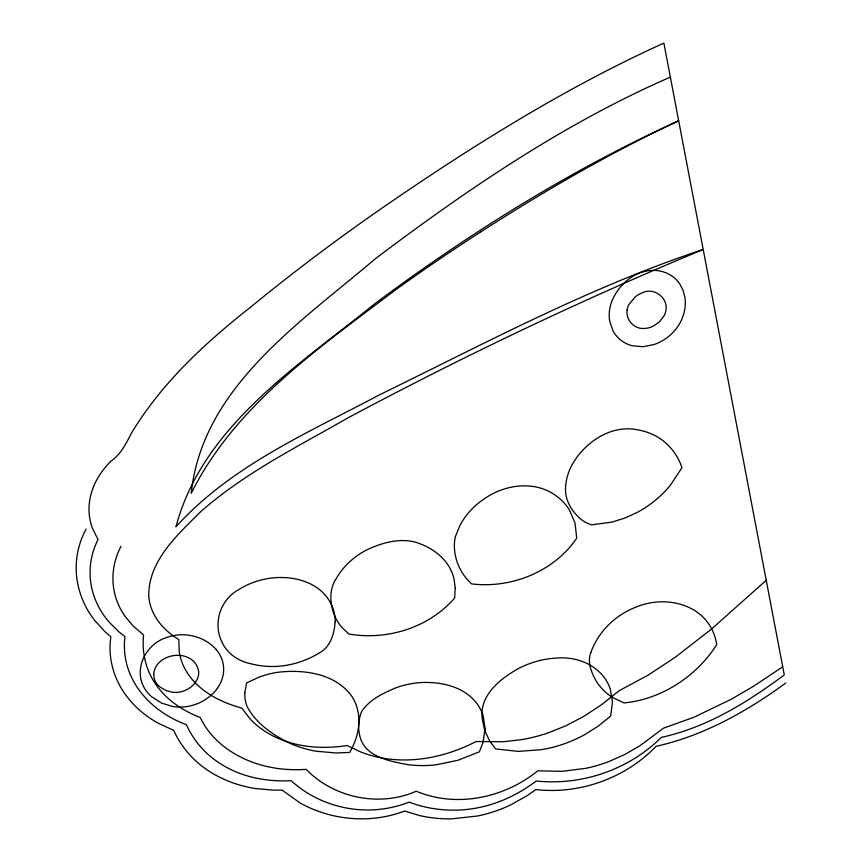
<?xml version="1.0" encoding="UTF-8"?>
<svg xmlns="http://www.w3.org/2000/svg" width="862" height="862" viewBox="0 0 862 862"><rect width="100%" height="100%" fill="white"/><g stroke="black" fill="none" stroke-linecap="round" stroke-linejoin="round"><path stroke-width="1.29" d="M86.081 529.096C76.459 546.637 73.733 567.681 78.474 587.097A111.058 96.372 -4.3 0 0 94.572 620.284L104.927 631.63L110.886 636.749C108.289 653.267 111.64 670.431 119.516 685.107A112.933 95.52 -7.3 0 0 157.886 723.046L173.661 730.351C179.102 742.43 187.151 753.237 197.032 762.04A117.631 97.74 -10.7 0 0 255.842 788.59L273.179 790.142L282.089 790.098L300.051 802.899A129.386 106.285 -15 0 0 321.461 812.37C348.28 821.27 378.138 821.163 404.601 811.023L419.428 815.517A122.63 99.733 -18.7 0 0 451.817 818.846L477.376 816.034A116.639 94.691 -18.6 0 0 511.425 804.548L527.856 795.206L535.808 789.57C579.835 794.548 625.349 778.224 656.111 746.32C703.607 735.739 746.815 711.484 785.81 683.006M217.45 688.275C209.725 698.91 197.204 705.687 184.166 706.883A38.553 32.185 -5.5 0 1 172.637 706.474L161.506 703.069L151.496 696.615A42.109 35.191 -5.5 0 1 142.801 684.913C134.795 666.897 146.465 644.991 164.297 638.365A39.458 33.015 -5.4 0 1 179.856 634.831C193.131 634.163 206.858 639.173 215.834 649.151M766.232 580.298L711.107 629.4L675.205 657.297L647.793 675.323L619.325 690.624L601.525 704.717L583.843 716.344L566.194 725.653L548.512 732.775A146.109 122.275 -22.5 0 1 521.779 739.596L503.72 741.729L476.104 741.535C452.41 753.765 425.753 760.941 398.966 759.853A114.765 95.714 -17.2 0 1 360.747 751.998L347.106 745.511C319.5 749.865 289.632 746.901 265.604 731.741A95.068 79.692 -12.7 0 1 249.958 718.736L241.726 708.025C218.657 701.873 195.114 689.331 184.069 667.145A73.442 62.215 -8.8 0 1 179.167 651.069L178.811 639.561C168.133 633.042 158.608 624.088 153.167 612.666A63.616 54.812 -6.1 0 1 148.792 596.827C147.704 561.237 177.755 534.548 200.965 511.446C245.099 472.645 298.263 446.408 348.894 417.359C464.23 355.834 582.421 299.513 703.198 249.474C590.513 286.712 485.597 343.065 379.269 394.958C308.187 432.735 230.887 465.879 175.945 526.822C202.732 425.688 298.575 365.747 374.959 303.575C469.865 232.966 570.838 169.771 678.674 120.799C610.091 152.8 544.536 190.933 480.899 231.803M782.728 666.843L753.28 686.4L731.062 699.362L693.738 717.346L663.578 728.142L640.078 745.652L624.562 754.584L609.078 761.491A123.762 100.746 -24 0 1 585.729 768.344L562.035 771.328L537.748 770.811C504.281 797.996 456.666 808.147 416.249 791.219C379.528 807.414 333.982 798.061 306.139 769.346A115.993 97.061 -11.6 0 1 257.167 763.829C240.272 758.388 224.411 749.1 212.483 735.825A105.056 87.687 -11.3 0 1 200.232 717.518C184.522 711.452 169.792 702.077 159.136 688.878A95.499 80.856 -8.1 0 1 149.148 672.479C144.019 660.734 142.219 647.664 143.588 634.938L133.093 625.974L124.785 615.974A85.812 74.24 -5.1 0 1 113.019 581.872L112.965 575.881A88.549 76.632 -5.3 0 1 120.992 546.325M670.356 77.127C564.157 123.395 467.678 189.166 375.476 258.622C301.064 322.151 202.268 387.092 191.235 493.236C235.121 405.496 318.8 347.914 394.979 290.332A1276.46 819.514 -27.8 0 1 480.899 231.803M108.461 621.383L118.891 631.846L124.958 636.598A101.867 86.178 -7.5 0 0 128.621 670.259C137.877 696.377 161.054 715.288 186.461 724.78C191.547 736.234 199.154 746.47 208.496 754.789A109.366 90.963 -10.9 0 0 249.237 776.436C262.888 780.153 277.111 781.457 291.227 780.692C313.93 801.671 345.619 812.026 376.338 809.644A94.809 77.332 -14.9 0 0 400.959 804.989L409.202 802.156C426.334 808.653 444.889 811.185 463.142 809.795A107.567 87.342 -18.8 0 0 487.655 805.464C505.251 800.55 521.704 792.006 536.25 781.004C581.796 785.821 628.818 769.755 661.348 737.366C706.905 727.485 747.3 702.411 784.269 674.946L663.869 43.1C565.127 87.859 472.969 145.559 383.795 206.869A1374.459 879.305 -27.7 0 0 251.984 306.01C206.072 342.095 161.97 382.469 131.595 432.918C125.895 443.628 120.939 454.479 110.573 461.439C105.972 466.18 101.835 471.374 98.365 477.009C92.223 487.278 88.603 499.184 89.023 511.209A69.973 61.773 -1.2 0 0 92.503 528.46L98.031 539.569C90.952 553.372 88.463 569.426 91.092 584.716A97.956 84.885 -4.4 0 0 108.483 621.373M215.888 649.108A42.55 35.568 -5.4 0 1 217.386 688.242M244.765 693.156L244.948 698.026A44.921 37.335 -10.9 0 0 247.459 707.249C256.941 724.511 274.569 736.213 292.089 744.251A107.448 90.111 -13.7 0 0 316.246 751.233L335.921 752.979L349.703 752.44C357.234 739.327 361.415 723.401 357.277 708.489A64.844 53.239 -11.2 0 0 351.976 696.561C335.792 673.351 302.961 668.955 276.724 672.446A77.063 63.023 -10.8 0 0 258.298 677.457L246.607 682.941L244.765 693.156M455.233 587.733L454.63 597.969A98.203 85.607 -16.7 0 1 426.733 620.694C403.33 633.872 375.369 638.58 348.905 634.012L341.934 627.428A57.926 49.651 -16.6 0 1 335.307 617.311C330.049 605.329 328.476 590.448 335.997 579.038A70.221 59.984 -17.1 0 1 365.908 550.344C380.929 542.985 398.794 537.813 415.355 542.133C428.349 546.217 440.762 553.749 448.272 565.375A59.112 50.653 -17.1 0 1 453.854 578.187L455.233 587.733M565.655 486.297C564.19 499.001 571.484 511.241 580.902 519.236A44.533 38.025 -31 0 0 586.763 522.932L591.224 524.839L611.955 522.124L625.284 517.933L638.009 512.006A96.684 83.851 -32.7 0 0 670.377 485.252L681.971 467.667C677.284 453.477 666.94 441.182 653.364 434.771A67.064 57.14 -31.2 0 0 638.613 430.03C611.19 423.792 583.94 442.54 571.377 466.04A58.401 49.802 -31.6 0 0 565.655 486.297M153.738 673.61L154.19 678.62L155.451 681.767A19.707 16.443 -5.1 0 0 160.192 687.154L165.676 690.365L171.764 692.143A20.559 17.154 -5.2 0 0 180.083 691.981C188.121 690.397 195.782 684.708 198.174 676.659A20.559 17.165 -5.3 0 0 198.335 669.677C193.573 652.092 168.726 651.327 158.005 663.772A22.046 18.404 -5.2 0 0 153.727 673.61M612.473 701.916L610.684 716.042L598.206 726.149L584.835 734.586A112.189 92.299 -22.7 0 1 541.11 749.714L518.288 751.384L495.618 748.938L489.788 741.223L485.532 732.312A81.448 65.652 -22.7 0 1 483 722.582C476.718 697.412 499.238 679.062 518.902 668.33A75.684 60.749 -22 0 1 557.208 658.051C573.402 656.812 590.341 661.962 601.471 674.149A62.872 50.642 -22.2 0 1 610.253 688.932L612.473 701.916M485.112 728.649L483.032 742.354L479.401 751.772L458.013 760.252L436.441 764.766A102.179 84.551 -17.9 0 1 408.103 764.669C389.646 761.2 363.495 756.836 359.551 734.693A54.759 44.716 -16.5 0 1 361.501 711.775C369.13 699.718 383.579 692.908 396.542 687.564A72.731 58.896 -16.5 0 1 421.798 682.521C442.055 681.713 464.952 686.852 477.376 704.243A60.728 49.306 -16.9 0 1 483.205 715.805L485.112 728.649M335.156 621.987C334.327 633.161 330.717 646.231 320.513 652.211C308.424 659.829 294.61 664.71 280.387 666.111A74.466 63.982 -10 0 1 251.057 663.794C238.645 661.251 227.299 653.902 221.987 642.115A52.614 44.878 -9.7 0 1 218.118 627.751C216.976 612.16 225.133 596.741 239.097 589.436A66.072 56.116 -10.1 0 1 260.583 580.148C287.294 572.864 323.476 579.943 333.217 609.251A52.248 44.544 -10.5 0 1 335.156 621.987M627.148 309.857C625.467 319.576 634.001 329.252 643.936 328.454A20.871 18.328 -41.7 0 0 653.03 326.31L659.419 321.892L664.246 315.557A17.294 15.171 -41.8 0 0 665.927 310.385C668.395 297.724 653.838 286.971 642.352 292.811A23.673 20.774 -41.5 0 0 635.24 296.851L628.786 304.652A17.294 15.204 -41.6 0 0 627.148 309.857M455.362 536.724C451.634 553.555 458.724 572.605 471.697 583.908C504.141 587.798 538.168 577.271 562.218 555.02A93.107 81.114 -25.3 0 0 576.721 538.157L574.986 522.846L569.179 509.517A62.473 53.595 -24.7 0 0 559.621 498.602C537.791 479.412 504.916 483.539 482.731 499.906A67.775 58.023 -24.8 0 0 459.597 526.154L455.362 536.724M590.815 652.62C586.882 662.749 591.849 673.922 597.183 682.629A74.897 60.394 -27.6 0 0 613.41 697.908L624.023 702.918A97.363 79.616 -27.1 0 0 644.636 698.985C674.192 690.365 700.224 670.55 716.753 644.604C715.137 634.098 710.299 624.023 702.562 616.653A67.592 54.349 -26.8 0 0 691.346 608.647C674.224 599.726 653.482 599.844 635.8 607.16A65.663 52.808 -26.9 0 0 614.541 619.487C603.853 628.139 595.394 639.615 590.815 652.62M683.426 314.975L682.122 318.584A40.697 35.751 -41.8 0 1 676.11 328.831A42.238 37.12 -41.8 0 1 653.978 344.563L643.084 346.718L632.385 345.77A37.648 33.068 -41.5 0 1 625.715 343.281A38.23 33.586 -41.6 0 1 613.173 331.18L609.725 321.321A40.342 35.417 -41.7 0 1 612.699 299.2C619.336 284.966 632.46 272.974 648.386 270.722A37.378 32.821 -42 0 1 662.512 271.616L665.873 272.769A39.663 34.836 -41.9 0 1 672.22 276.249A38.618 33.909 -41.9 0 1 679.709 283.857L682.963 290.041L684.827 296.84A41.979 36.894 -41.8 0 1 683.426 314.975"/></g></svg>
